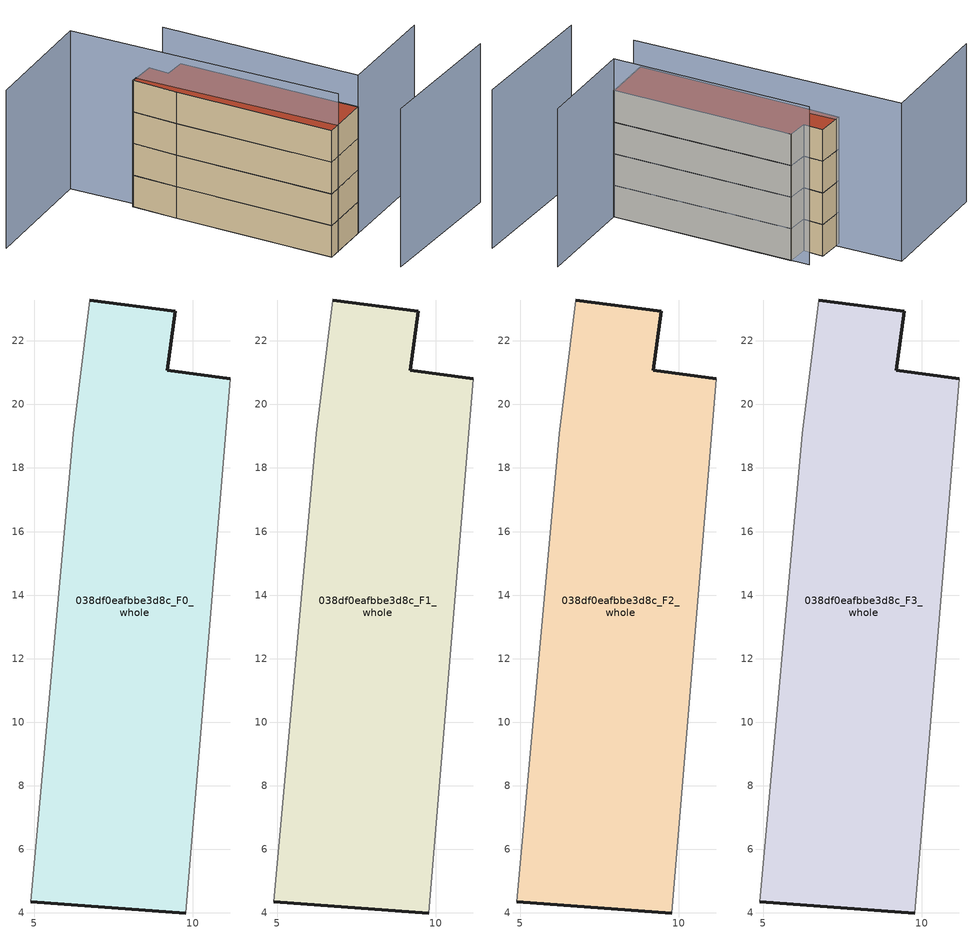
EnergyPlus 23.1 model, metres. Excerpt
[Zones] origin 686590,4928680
038df0eafbbe3d8c_F0_whole
 floor ground (EU_floor_Construction): 9.78,4 11.17,20.8 9.19,21.08 9.44,22.92 6.76,23.29 6.24,19.08 4.9,4.36 z0
 wall outside (EU_wall_Construction): 6.76,23.29 9.44,22.92 9.19,21.08 11.17,20.8 / 9.78,4 4.9,4.36 z0:3
 wall adiabatic (EU_wall_Construction): 11.17,20.8 9.78,4 / 4.9,4.36 6.24,19.08 6.76,23.29 z0:3
038df0eafbbe3d8c_F1_whole
 floor to 038df0eafbbe3d8c_F0_whole (EU_floor_Construction): 9.78,4 11.17,20.8 9.19,21.08 9.44,22.92 6.76,23.29 6.24,19.08 4.9,4.36 z3
 wall outside (EU_wall_Construction): 6.76,23.29 9.44,22.92 9.19,21.08 11.17,20.8 / 9.78,4 4.9,4.36 z3:6
 wall adiabatic (EU_wall_Construction): 11.17,20.8 9.78,4 / 4.9,4.36 6.24,19.08 6.76,23.29 z3:6
038df0eafbbe3d8c_F2_whole
 floor to 038df0eafbbe3d8c_F1_whole (EU_floor_Construction): 9.78,4 11.17,20.8 9.19,21.08 9.44,22.92 6.76,23.29 6.24,19.08 4.9,4.36 z6
 wall outside (EU_wall_Construction): 6.76,23.29 9.44,22.92 9.19,21.08 11.17,20.8 / 9.78,4 4.9,4.36 z6:9
 wall adiabatic (EU_wall_Construction): 11.17,20.8 9.78,4 / 4.9,4.36 6.24,19.08 6.76,23.29 z6:9
038df0eafbbe3d8c_F3_whole
 floor to 038df0eafbbe3d8c_F2_whole (EU_floor_Construction): 9.78,4 11.17,20.8 9.19,21.08 9.44,22.92 6.76,23.29 6.24,19.08 4.9,4.36 z9
 wall outside (EU_wall_Construction): 6.76,23.29 9.44,22.92 9.19,21.08 11.17,20.8 / 9.78,4 4.9,4.36 z9:12
 wall adiabatic (EU_wall_Construction): 11.17,20.8 9.78,4 / 4.9,4.36 6.24,19.08 6.76,23.29 z9:12
 roof outside (EU_roof_Construction): 9.44,22.92 9.19,21.08 11.17,20.8 9.78,4 4.9,4.36 6.24,19.08 6.76,23.29 z12
shading: 5.61,-1.66 18.94,-3.22 / 19.88,3.16 9.78,4 / 9.78,4 11.31,22.5 / -4.35,30.14 7.64,29.37 / 7.64,29.37 6.04,4.25 z0:15
[Building]
EU S2 Campaign: North Axis=0; Terrain=City; Solar Distribution=FullExterior
[Site:Location]
Bologna: Latitude=44.5; Longitude=11.25; Time Zone=1; Elevation=37
[SizingPeriod:WeatherFileDays]
AnnualSizingPeriod: Begin Month=1; Begin Day of Month=1; End Month=12; End Day of Month=31; Day of Week for Start Day=Monday; Use Weather File Daylight Saving Period=No; Use Weather File Rain and Snow Indicators=No
[MATERIAL]
EU_InternalMass_Material: Roughness=MediumRough; Thickness=0.1; Conductivity=1; Density=1800; Specific Heat=900; Thermal Absorptance=0.9; Solar Absorptance=0.7; Visible Absorptance=0.7
[MATERIAL:NOMASS] Roughness=MediumRough; Thermal Absorptance=0.9; Solar Absorptance=0.7; Visible Absorptance=0.7
Name | Thermal Resistance
EU_wall_NoMass | 0.937881
EU_roof_NoMass | 0.548572
EU_floor_NoMass | 0.71348
[CONSTRUCTION]
EU_wall_Construction: EU_wall_NoMass
EU_roof_Construction: EU_roof_NoMass
EU_floor_Construction: EU_floor_NoMass
EU_InternalMass_Construction: EU_InternalMass_Material
[ZONE] Type=1; Multiplier=1; Ceiling Height=autocalculate; Floor Area=autocalculate; Part of Total Floor Area=Yes
Name | Volume
038df0eafbbe3d8c_F0_whole | 260.952
038df0eafbbe3d8c_F1_whole; 038df0eafbbe3d8c_F2_whole; 038df0eafbbe3d8c_F3_whole | 260.951
[INTERNALMASS] Construction=EU_InternalMass_Construction; Surface Area=86.9843
Name | Zone or ZoneList
038df0eafbbe3d8c_F0_whole_EU_InternalMass | 038df0eafbbe3d8c_F0_whole
038df0eafbbe3d8c_F1_whole_EU_InternalMass | 038df0eafbbe3d8c_F1_whole
038df0eafbbe3d8c_F2_whole_EU_InternalMass | 038df0eafbbe3d8c_F2_whole
038df0eafbbe3d8c_F3_whole_EU_InternalMass | 038df0eafbbe3d8c_F3_whole
[OTHEREQUIPMENT] Fuel Type=Electricity; Design Level Calculation Method=Watts/Area; Power per Zone Floor Area=1; Fraction Latent=0; Fraction Radiant=0; Fraction Lost=0; Carbon Dioxide Generation Rate=0; EndUse Subcategory=EU_Step8_InternalGains
Name | Zone or ZoneList or Space or SpaceList | Schedule
EU_Step8_InternalGain_038df0eafbbe3d8c_F0_whole_f000 | 038df0eafbbe3d8c_F0_whole | EU_Step8_GainSchedule_038df0eafbbe3d8c_F0_whole_f000
EU_Step8_InternalGain_038df0eafbbe3d8c_F1_whole_f000 | 038df0eafbbe3d8c_F1_whole | EU_Step8_GainSchedule_038df0eafbbe3d8c_F1_whole_f000
EU_Step8_InternalGain_038df0eafbbe3d8c_F2_whole_f000 | 038df0eafbbe3d8c_F2_whole | EU_Step8_GainSchedule_038df0eafbbe3d8c_F2_whole_f000
EU_Step8_InternalGain_038df0eafbbe3d8c_F3_whole_f000 | 038df0eafbbe3d8c_F3_whole | EU_Step8_GainSchedule_038df0eafbbe3d8c_F3_whole_f000
[ZONEVENTILATION:DESIGNFLOWRATE] Schedule=EU_AlwaysOn; Design Flow Rate Calculation Method=AirChanges/Hour; Air Changes per Hour=0.687892; Ventilation Type=Natural; Fan Pressure Rise=0; Fan Total Efficiency=1; Constant Term Coefficient=1; Temperature Term Coefficient=0; Velocity Term Coefficient=0; Velocity Squared Term Coefficient=0; Minimum Indoor Temperature=-100; Maximum Indoor Temperature=100; Delta Temperature=-100; Minimum Outdoor Temperature=-100; Maximum Outdoor Temperature=100; Maximum Wind Speed=40
Name | Zone or ZoneList or Space or SpaceList
EU_ConstantAir_038df0eafbbe3d8c_F0_whole | 038df0eafbbe3d8c_F0_whole
EU_ConstantAir_038df0eafbbe3d8c_F1_whole | 038df0eafbbe3d8c_F1_whole
EU_ConstantAir_038df0eafbbe3d8c_F2_whole | 038df0eafbbe3d8c_F2_whole
EU_ConstantAir_038df0eafbbe3d8c_F3_whole | 038df0eafbbe3d8c_F3_whole
[HVACTEMPLATE:THERMOSTAT] Constant Heating Setpoint=20; Constant Cooling Setpoint=50
EU_HeatOnly_038df0eafbbe3d8c_F0_whole; EU_HeatOnly_038df0eafbbe3d8c_F1_whole; EU_HeatOnly_038df0eafbbe3d8c_F2_whole; EU_HeatOnly_038df0eafbbe3d8c_F3_whole
[HVACTEMPLATE:ZONE:IDEALLOADSAIRSYSTEM] System Availability Schedule=EU_AlwaysOn; Maximum Heating Supply Air Temperature=50; Minimum Cooling Supply Air Temperature=13; Maximum Heating Supply Air Humidity Ratio=0.0156; Minimum Cooling Supply Air Humidity Ratio=0.0077; Heating Limit=NoLimit; Cooling Limit=NoLimit; Heating Availability Schedule=EU_AlwaysOn; Cooling Availability Schedule=EU_CoolingOff; Dehumidification Control Type=ConstantSensibleHeatRatio; Cooling Sensible Heat Ratio=0.7; Dehumidification Setpoint=60; Humidification Control Type=None; Humidification Setpoint=30; Outdoor Air Method=None; Outdoor Air Flow Rate per Person=0.00944; Outdoor Air Flow Rate per Zone Floor Area=0; Outdoor Air Flow Rate per Zone=0; Demand Controlled Ventilation Type=None; Outdoor Air Economizer Type=NoEconomizer; Heat Recovery Type=None; Sensible Heat Recovery Effectiveness=0.7; Latent Heat Recovery Effectiveness=0.65
Name | Template Thermostat
038df0eafbbe3d8c_F0_whole | EU_HeatOnly_038df0eafbbe3d8c_F0_whole
038df0eafbbe3d8c_F1_whole | EU_HeatOnly_038df0eafbbe3d8c_F1_whole
038df0eafbbe3d8c_F2_whole | EU_HeatOnly_038df0eafbbe3d8c_F2_whole
038df0eafbbe3d8c_F3_whole | EU_HeatOnly_038df0eafbbe3d8c_F3_whole
[SIZING:ZONE] Zone Cooling Design Supply Air Temperature Input Method=SupplyAirTemperature; Zone Cooling Design Supply Air Temperature=13; Zone Heating Design Supply Air Temperature Input Method=SupplyAirTemperature; Zone Heating Design Supply Air Temperature=50; Zone Cooling Design Supply Air Humidity Ratio=0.008; Zone Heating Design Supply Air Humidity Ratio=0.008; Cooling Design Air Flow Method=DesignDay; Cooling Design Air Flow Rate=0; Cooling Minimum Air Flow per Zone Floor Area=0.000762; Cooling Minimum Air Flow=0; Cooling Minimum Air Flow Fraction=0.2; Heating Design Air Flow Method=DesignDay; Heating Design Air Flow Rate=0; Heating Maximum Air Flow per Zone Floor Area=0.002032; Heating Maximum Air Flow=0.141576; Heating Maximum Air Flow Fraction=0.3; Account for Dedicated Outdoor Air System=No; Dedicated Outdoor Air System Control Strategy=NeutralSupplyAir; Dedicated Outdoor Air Low Setpoint Temperature for Design=autosize; Dedicated Outdoor Air High Setpoint Temperature for Design=autosize; Zone Load Sizing Method=Sensible Load Only No Latent Load; Zone Latent Cooling Design Supply Air Humidity Ratio Input Method=HumidityRatioDifference; Zone Cooling Design Supply Air Humidity Ratio Difference=0.005; Zone Latent Heating Design Supply Air Humidity Ratio Input Method=HumidityRatioDifference; Zone Humidification Design Supply Air Humidity Ratio Difference=0.005
038df0eafbbe3d8c_F0_whole; 038df0eafbbe3d8c_F1_whole; 038df0eafbbe3d8c_F2_whole; 038df0eafbbe3d8c_F3_whole
[SCHEDULE:CONSTANT]
Name | Hourly Value
EU_AlwaysOn | 1
EU_CoolingOff | 0
[SCHEDULE:FILE] Column Number=1; Rows to Skip at Top=0; Number of Hours of Data=8760; Column Separator=Comma; Interpolate to Timestep=No; Minutes per Item=60; Adjust Schedule for Daylight Savings=Yes
Name | File
EU_Step8_GainSchedule_038df0eafbbe3d8c_F0_whole_f000 | ../../schedules/038df0eafbbe3d8c/038df0eafbbe3d8c_F0_whole_f000_gain.csv
EU_Step8_GainSchedule_038df0eafbbe3d8c_F1_whole_f000 | ../../schedules/038df0eafbbe3d8c/038df0eafbbe3d8c_F1_whole_f000_gain.csv
EU_Step8_GainSchedule_038df0eafbbe3d8c_F2_whole_f000 | ../../schedules/038df0eafbbe3d8c/038df0eafbbe3d8c_F2_whole_f000_gain.csv
EU_Step8_GainSchedule_038df0eafbbe3d8c_F3_whole_f000 | ../../schedules/038df0eafbbe3d8c/038df0eafbbe3d8c_F3_whole_f000_gain.csv
